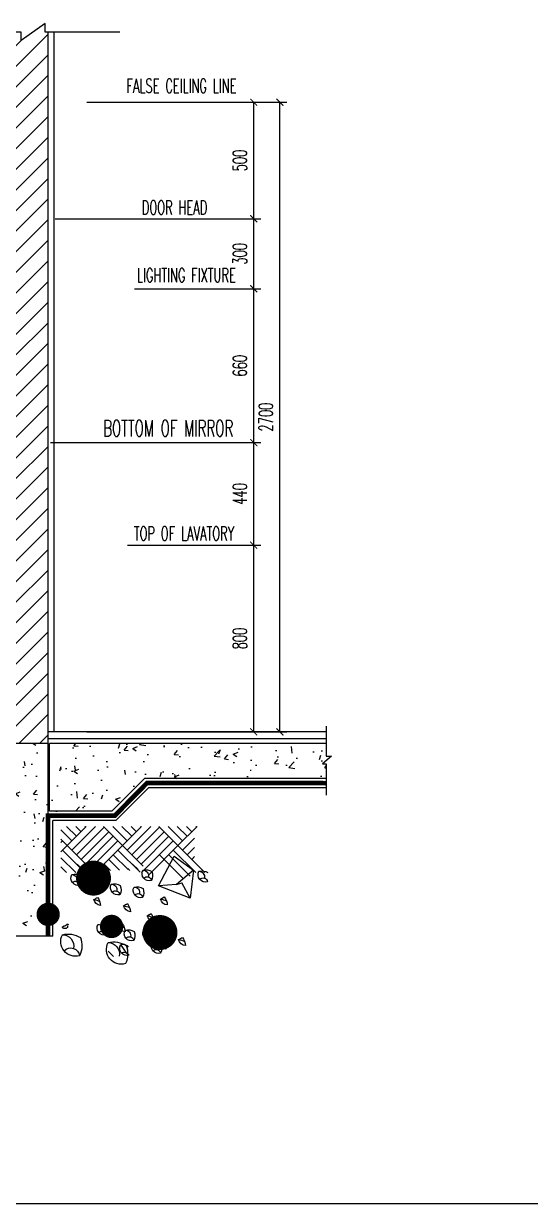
# Model space of a CAD drawing. Extents: x 417682.5 to 417711.4, y 43413.5 to 43433.4.
# Drawn here: x 417686.74 to 417688.92, y 43413.49 to 43418.55 of the extents above; entities that cross this region are included whole.
import ezdxf

# ---------------------------------------------------------------- set-up
doc = ezdxf.new("R2010")
doc.units = 0
doc.header["$MEASUREMENT"] = 0
doc.header["$PDMODE"] = 3
doc.header["$PDSIZE"] = 0.1
doc.linetypes.add('HIDDEN2', pattern=[0.1875, 0.125, -0.0625])
doc.layers.get('0').update_dxf_attribs({"linetype": 'CONTINUOUS'})
doc.layers.get('DEFPOINTS').update_dxf_attribs({"linetype": 'CONTINUOUS'})
for name, color, linetype in [('2', 2, 'CONTINUOUS'), ('A-HATCH', 11, 'CONTINUOUS'), ('Dimout', 4, 'CONTINUOUS'), ('ELE', 3, 'CONTINUOUS'), ('gravel', 11, 'CONTINUOUS'), ('Hatch', 11, 'CONTINUOUS'), ('Plaster', 7, 'CONTINUOUS'), ('TITLE', 6, 'CONTINUOUS'), ('TXT', 2, 'CONTINUOUS'), ('WALL', 6, 'CONTINUOUS'), ('WallPartition', 2, 'CONTINUOUS'), ('Windows', 9, 'CONTINUOUS')]:
    doc.layers.add(name, color=color, linetype=linetype)
doc.styles.add('ROMANS', font='ROMANS.shx', dxfattribs={"width": 0.6})
doc.dimstyles.new('R50', dxfattribs={"dimscale": 0, "dimtxt": 0.06, "dimasz": 0.03, "dimexe": 0.03, "dimexo": 0.03, "dimgap": 0.03, "dimtad": 1, "dimdec": 0, "dimlfac": 1000, "dimzin": 13, "dimdsep": 46, "dimtxsty": 'ROMANS', "dimblk": 'ARCHTICK', "dimcen": 0.09, "dimclrd": 4, "dimclre": 4, "dimclrt": 2, "dimadec": 0, "dimazin": 0, "dimtfac": 1, "dimtdec": 0, "dimtofl": 0, "dimtmove": 2, "dimatfit": 3, "dimldrblk": 'CLOSEDBLANK', "dimfxl": 0, "dimtolj": 1, "dimtzin": 0, "dimarcsym": 0})

# ---------------------------------------------------------------- blocks, each defined once
blk = doc.blocks.new('A$C53BB0ABE')
for p, q in [((0.1286, 0.5089), (0.0467, 0.5908)), ((0.0494, 0.5881), (0.052, 0.5908)), ((0.0692, 0.5683), (0.0916, 0.5908)), ((0.089, 0.5485), (0.1312, 0.5908)), ((0.1088, 0.5287), (0.1708, 0.5908)), ((0.1286, 0.5089), (0.2104, 0.5908)), ((0.3068, 0.4495), (0.188, 0.5683)), ((0.3266, 0.4693), (0.2078, 0.5881)), ((0.3464, 0.4891), (0.2447, 0.5908)), ((0.3662, 0.5089), (0.2843, 0.5908)), ((0.287, 0.5881), (0.2896, 0.5908)), ((0.3068, 0.5683), (0.3292, 0.5908)), ((0.3266, 0.5485), (0.3688, 0.5908)), ((0.3464, 0.5287), (0.4084, 0.5908)), ((0.3662, 0.5089), (0.448, 0.5908)), ((0.5444, 0.4495), (0.4256, 0.5683)), ((0.5642, 0.4693), (0.4454, 0.5881)), ((0.584, 0.4891), (0.4823, 0.5908)), ((0.6038, 0.5089), (0.5219, 0.5908)), ((0.5246, 0.5881), (0.5272, 0.5908)), ((0.5444, 0.5683), (0.5668, 0.5908)), ((0.5642, 0.5485), (0.6064, 0.5908)), ((0.584, 0.5287), (0.6308, 0.5756)), ((0.0126, 0.3929), (0.1286, 0.5089)), ((0.1088, 0.4891), (0.0574, 0.5405)), ((0.2522, 0.3853), (0.1286, 0.5089)), ((0.2844, 0.3927), (0.1484, 0.5287)), ((0.287, 0.4297), (0.1682, 0.5485)), ((0.2775, 0.4202), (0.3662, 0.5089)), ((0.4822, 0.3929), (0.3662, 0.5089)), ((0.5048, 0.4099), (0.386, 0.5287)), ((0.5246, 0.4297), (0.4058, 0.5485)), ((0.4877, 0.3929), (0.6038, 0.5089)), ((0.6038, 0.5089), (0.6308, 0.536)), ((0.6308, 0.4819), (0.6038, 0.5089)), ((0.6308, 0.5215), (0.6236, 0.5287)), ((0.0522, 0.3929), (0.1484, 0.4891)), ((0.089, 0.4693), (0.0574, 0.5009)), ((0.0692, 0.4495), (0.0574, 0.4613)), ((0.0761, 0.3773), (0.1682, 0.4693)), ((0.1077, 0.3692), (0.2078, 0.4693)), ((0.2911, 0.3942), (0.386, 0.4891)), ((0.3425, 0.406), (0.4058, 0.4693)), ((0.5273, 0.3929), (0.6236, 0.4891)), ((0.5669, 0.3929), (0.6308, 0.4568)), ((0.2998, 0.4059), (0.3237, 0.4297)), ((0.335, 0.4014), (0.3435, 0.4099)), ((0.3799, 0.4038), (0.4256, 0.4495)), ((0.4173, 0.4017), (0.4454, 0.4297)), ((0.4547, 0.3995), (0.4652, 0.4099)), ((0.4927, 0.3612), (0.5613, 0.4297)), ((0.6065, 0.3929), (0.6308, 0.4172)), ((0.6038, 0.1716), (0.5993, 0.1716)), ((0.5993, 0.1716), (0.5993, 0.17)), ((0.5993, 0.17), (0.6008, 0.17)), ((0.6008, 0.17), (0.6008, 0.1685)), ((0.6023, 0.1655), (0.6023, 0.1579)), ((0.6023, 0.1579), (0.6054, 0.1564)), ((0.6054, 0.17), (0.6038, 0.1716)), ((0.6069, 0.1685), (0.6054, 0.17)), ((0.6054, 0.1564), (0.6069, 0.1549)), ((0.6084, 0.167), (0.6069, 0.1685)), ((0.6069, 0.1549), (0.6084, 0.1534)), ((0.6099, 0.167), (0.6084, 0.167)), ((0.6084, 0.1534), (0.6175, 0.1534)), ((0.6114, 0.1655), (0.6099, 0.167)), ((0.6129, 0.164), (0.6114, 0.1655)), ((0.616, 0.164), (0.6129, 0.164)), ((0.6175, 0.1625), (0.616, 0.164)), ((0.6205, 0.1625), (0.6175, 0.1625)), ((0.6175, 0.1534), (0.619, 0.1549)), ((0.619, 0.1549), (0.622, 0.1549)), ((0.6205, 0.1609), (0.6205, 0.1625)), ((0.6236, 0.1609), (0.6205, 0.1609)), ((0.622, 0.1564), (0.6236, 0.1579)), ((0.622, 0.1549), (0.622, 0.1564)), ((0.6236, 0.1579), (0.6236, 0.1609)), ((0.1652, 0.1106), (0.1667, 0.1091)), ((0.1667, 0.1091), (0.1758, 0.1091)), ((0.1758, 0.1091), (0.1773, 0.1106)), ((0.1773, 0.1106), (0.1804, 0.1106)), ((0.4049, 0.033), (0.4273, 0.0554))]:
    blk.add_line(p, q)
for points in [[(0.0766, 0.2837), (0.2116, 0.3362), (0.1441, 0.4638), (0.0616, 0.4038), (0.0766, 0.2837), (0.1112, 0.3497)], [(0.1343, 0.3416), (0.2116, 0.3362), (0.1441, 0.4638), (0.0616, 0.4038), (0.1343, 0.3416), (0.1112, 0.3497)]]:
    blk.add_lwpolyline(points)
for centre, radius, start, end in [((0.2666, 0.354), 0.0509, 76.0322, 121.1405), ((0.0263, 0.3493), 0.0509, 76.0322, 121.1405), ((0.0105, 0.3841), 0.0317, 253.7091, 27.4015), ((0.0207, 0.3509), 0.0193, 42.46, 171.8043), ((0.0385, 0.3747), 0.024, 89.5708, 192.7334), ((0.2876, 0.38), 0.0506, 159.5756, 205.1522), ((0.2507, 0.3889), 0.0317, 253.7091, 27.4015), ((0.261, 0.3557), 0.0193, 42.46, 171.8043), ((0.2787, 0.3794), 0.024, 89.5708, 192.7334), ((0.5929, 0.3611), 0.0506, 159.5756, 205.1522), ((0.5718, 0.3352), 0.0509, 76.0322, 121.1405), ((0.556, 0.37), 0.0317, 253.7091, 27.4015), ((0.5662, 0.3369), 0.0193, 42.46, 171.8043), ((0.5839, 0.3606), 0.024, 89.5708, 192.7334), ((0.3258, 0.3075), 0.0506, 159.5756, 205.1522), ((0.3047, 0.2816), 0.0509, 76.0322, 121.1405), ((0.2889, 0.3164), 0.0317, 253.7091, 27.4015), ((0.3168, 0.307), 0.024, 89.5708, 192.7334), ((0.4233, 0.3197), 0.0506, 159.5756, 205.1522), ((0.4022, 0.2938), 0.0509, 76.0322, 121.1405), ((0.3864, 0.3286), 0.0317, 253.7091, 27.4015), ((0.3966, 0.2954), 0.0193, 42.46, 171.8043), ((0.4143, 0.3192), 0.024, 89.5708, 192.7334), ((0.2409, 0.2493), 0.0669, 143.5113, 175.9191), ((0.1707, 0.2874), 0.0336, 275.8828, 346.643), ((0.1707, 0.2874), 0.0336, 275.8828, 346.643), ((0.2198, 0.1738), 0.1071, 98.8765, 112.9463), ((-0.5126, -0.9402), 1.4144, 59.5906, 60.3518), ((0.2991, 0.2833), 0.0193, 42.46, 171.8043), ((0.3991, 0.2205), 0.0669, 143.5113, 175.9191), ((-0.3544, -0.969), 1.4144, 59.5906, 60.3518), ((0.5272, 0.2468), 0.0669, 143.5113, 175.9191), ((0.457, 0.285), 0.0336, 275.8828, 346.643), ((0.457, 0.285), 0.0336, 275.8828, 346.643), ((0.5062, 0.1714), 0.1071, 98.8765, 112.9463), ((-0.2263, -0.9426), 1.4144, 59.5906, 60.3518), ((0.2342, 0.1849), 0.0506, 159.5756, 205.1522), ((0.1973, 0.1938), 0.0317, 253.7091, 27.4015), ((0.2974, 0.1777), 0.0669, 143.5113, 175.9191), ((0.2272, 0.2159), 0.0336, 275.8828, 346.643), ((0.2272, 0.2159), 0.0336, 275.8828, 346.643), ((0.2764, 0.1023), 0.1071, 98.8765, 112.9463), ((-0.4561, -1.0117), 1.4144, 59.5906, 60.3518), ((0.3289, 0.2586), 0.0336, 275.8828, 346.643), ((0.3289, 0.2586), 0.0336, 275.8828, 346.643), ((0.3781, 0.145), 0.1071, 98.8765, 112.9463), ((0.2076, 0.1607), 0.0193, 42.46, 171.8043), ((0.4217, 0.1339), 0.0669, 143.5113, 175.9191), ((0.3515, 0.172), 0.0336, 275.8828, 346.643), ((0.3515, 0.172), 0.0336, 275.8828, 346.643), ((0.4007, 0.0584), 0.1071, 98.8765, 112.9463), ((-0.3318, -1.0556), 1.4144, 59.5906, 60.3518), ((0.4809, 0.1473), 0.0506, 159.5756, 205.1522), ((0.444, 0.1562), 0.0317, 253.7091, 27.4015), ((0.4719, 0.1468), 0.024, 89.5708, 192.7334), ((0.1633, 0.075), 0.0669, 143.5113, 175.9191), ((0.0931, 0.1132), 0.0336, 275.8828, 346.643), ((0.0931, 0.1132), 0.0336, 275.8828, 346.643), ((0.1423, -0.0004), 0.1071, 98.8765, 112.9463), ((-0.5902, -1.1144), 1.4144, 59.5906, 60.3518), ((0.2641, 0.1182), 0.0309, 145.6775, 215.1297), ((0.2643, 0.1135), 0.0339, 70.0639, 139.3275), ((0.2477, 0.1308), 0.0317, 253.7091, 27.4015), ((0.258, 0.0977), 0.0193, 42.46, 171.8043), ((0.2757, 0.1214), 0.024, 89.5708, 192.7334), ((0.364, 0.1228), 0.0506, 159.5756, 205.1522), ((0.343, 0.0969), 0.0509, 76.0322, 121.1405), ((0.3271, 0.1317), 0.0317, 253.7091, 27.4015), ((0.3374, 0.0986), 0.0193, 42.46, 171.8043), ((0.3551, 0.1223), 0.024, 89.5708, 192.7334), ((0.4542, 0.123), 0.0193, 42.46, 171.8043), ((0.6418, 0.0795), 0.1012, 159.5756, 205.1522), ((0.5997, 0.0276), 0.1018, 76.0322, 121.1405), ((0.568, 0.0973), 0.0634, 253.7091, 27.4015), ((0.6239, 0.0785), 0.048, 89.5708, 192.7334), ((0.247, 0.0605), 0.0669, 143.5113, 175.9191), ((0.1768, 0.0987), 0.0336, 275.8828, 346.643), ((0.1768, 0.0987), 0.0336, 275.8828, 346.643), ((0.2259, -0.0149), 0.1071, 98.8765, 112.9463), ((-0.5065, -1.1289), 1.4144, 59.5906, 60.3518), ((0.2488, 0.0686), 0.0506, 159.5756, 205.1522), ((0.2277, 0.0426), 0.0509, 76.0322, 121.1405), ((0.2119, 0.0775), 0.0317, 253.7091, 27.4015), ((0.2221, 0.0443), 0.0193, 42.46, 171.8043), ((0.2398, 0.0681), 0.024, 89.5708, 192.7334), ((0.347, 0.0689), 0.0317, 253.7091, 27.4015), ((0.3603, 0.0256), 0.0257, 64.3681, 149.8962), ((0.3641, 0.0592), 0.0267, 65.5992, 147.4022), ((0.4454, 0.0455), 0.1012, 159.5756, 205.1522), ((0.4033, -0.0063), 0.1018, 76.0322, 121.1405), ((0.5126, -0.0328), 0.1801, 139.7514, 152.5428), ((0.3716, 0.0634), 0.0634, 253.7091, 27.4015), ((0.4275, 0.0445), 0.048, 89.5708, 192.7334), ((0.5884, 0.031), 0.0386, 42.46, 171.8043)]:
    blk.add_arc(centre, radius, start, end)
at = {"layer": 'Hatch'}
for points, const_width in [([(0.4534, 0.3692, 1), (0.5284, 0.3692, 1)], 0.075), ([(0.6603, 0.2138, 1), (0.7103, 0.2138, 1)], 0.05), ([(0.1682, 0.136, 1), (0.2432, 0.136, 1)], 0.075), ([(0.3881, 0.162, 1), (0.4381, 0.162, 1)], 0.05)]:
    blk.add_lwpolyline(points, format="xyb", close=True, dxfattribs=dict(at, const_width=const_width))
blk = doc.blocks.new('_ARCHTICK')
at = {"color": 0, "linetype": 'ByBlock', "const_width": 0.15}
blk.add_lwpolyline([(-0.5, -0.5), (0.5, 0.5)], dxfattribs=at)
blk = doc.blocks.new('*D151')
at = {"layer": 'DEFPOINTS', "color": 0}
for p in [(417687.1585, 43416.3173), (417687.7306, 43416.3173), (417686.9847, 43415.5169)]:
    blk.add_point(p, dxfattribs=at)
at = {"layer": 'Dimout', "color": 4, "lineweight": -2}
for p, q in [((417687.1885, 43416.3173), (417687.7606, 43416.3173)), ((417687.7306, 43415.5169), (417687.7306, 43416.3173)), ((417687.0147, 43415.5169), (417687.7606, 43415.5169))]:
    blk.add_line(p, q, dxfattribs=at)
at = {"layer": 'Dimout', "color": 4, "lineweight": -2, "xscale": 0.03, "yscale": 0.03, "zscale": 0.03}
for p, rotation in [((417687.7306, 43416.3173), 90), ((417687.7306, 43415.5169), 270)]:
    blk.add_blockref('_ARCHTICK', p, dxfattribs=dict(at, rotation=rotation))
at = {"layer": 'Dimout', "color": 2, "insert": (417687.6706, 43415.9171), "char_height": 0.06, "attachment_point": 5, "rotation": 90, "style": 'ROMANS'}
blk.add_mtext('\\A1;800', dxfattribs=at)
blk = doc.blocks.new('_ClosedBlank')
at = {"color": 0, "linetype": 'ByBlock', "lineweight": -2}
for p, q in [((-1, 0.17), (0, 0)), ((-1, 0.17), (-1, -0.17)), ((0, 0), (-1, -0.17))]:
    blk.add_line(p, q, dxfattribs=at)
blk = doc.blocks.new('*D152')
at = {"layer": 'DEFPOINTS', "color": 0}
for p in [(417686.8284, 43416.7573), (417687.7306, 43416.7573), (417687.1585, 43416.3173)]:
    blk.add_point(p, dxfattribs=at)
at = {"layer": 'Dimout', "color": 4, "lineweight": -2}
for p, q in [((417686.8584, 43416.7573), (417687.7606, 43416.7573)), ((417687.7306, 43416.3173), (417687.7306, 43416.7573)), ((417687.1885, 43416.3173), (417687.7606, 43416.3173))]:
    blk.add_line(p, q, dxfattribs=at)
at = {"layer": 'Dimout', "color": 4, "lineweight": -2, "xscale": 0.03, "yscale": 0.03, "zscale": 0.03}
for p, rotation in [((417687.7306, 43416.7573), 90), ((417687.7306, 43416.3173), 270)]:
    blk.add_blockref('_ARCHTICK', p, dxfattribs=dict(at, rotation=rotation))
at = {"layer": 'Dimout', "color": 2, "insert": (417687.6706, 43416.5373), "char_height": 0.06, "attachment_point": 5, "rotation": 90, "style": 'ROMANS'}
blk.add_mtext('\\A1;440', dxfattribs=at)
blk = doc.blocks.new('*D153')
at = {"layer": 'DEFPOINTS', "color": 0}
for p in [(417687.1885, 43417.4169), (417687.7306, 43417.4169), (417686.8284, 43416.7573)]:
    blk.add_point(p, dxfattribs=at)
at = {"layer": 'Dimout', "color": 4, "lineweight": -2}
for p, q in [((417687.2185, 43417.4169), (417687.7606, 43417.4169)), ((417687.7306, 43416.7573), (417687.7306, 43417.4169)), ((417686.8584, 43416.7573), (417687.7606, 43416.7573))]:
    blk.add_line(p, q, dxfattribs=at)
at = {"layer": 'Dimout', "color": 4, "lineweight": -2, "xscale": 0.03, "yscale": 0.03, "zscale": 0.03}
for p, rotation in [((417687.7306, 43417.4169), 90), ((417687.7306, 43416.7573), 270)]:
    blk.add_blockref('_ARCHTICK', p, dxfattribs=dict(at, rotation=rotation))
at = {"layer": 'Dimout', "color": 2, "insert": (417687.6706, 43417.0871), "char_height": 0.06, "attachment_point": 5, "rotation": 90, "style": 'ROMANS'}
blk.add_mtext('\\A1;660', dxfattribs=at)
blk = doc.blocks.new('*D154')
at = {"layer": 'DEFPOINTS', "color": 0}
for p in [(417686.9847, 43418.2169), (417687.7306, 43418.2169), (417687.1885, 43417.717)]:
    blk.add_point(p, dxfattribs=at)
at = {"layer": 'Dimout', "color": 4, "lineweight": -2}
for p, q in [((417687.0147, 43418.2169), (417687.7606, 43418.2169)), ((417687.7306, 43417.717), (417687.7306, 43418.2169)), ((417687.2185, 43417.717), (417687.7606, 43417.717))]:
    blk.add_line(p, q, dxfattribs=at)
at = {"layer": 'Dimout', "color": 4, "lineweight": -2, "xscale": 0.03, "yscale": 0.03, "zscale": 0.03}
for p, rotation in [((417687.7306, 43418.2169), 90), ((417687.7306, 43417.717), 270)]:
    blk.add_blockref('_ARCHTICK', p, dxfattribs=dict(at, rotation=rotation))
at = {"layer": 'Dimout', "color": 2, "insert": (417687.6706, 43417.967), "char_height": 0.06, "attachment_point": 5, "rotation": 90, "style": 'ROMANS'}
blk.add_mtext('\\A1;500', dxfattribs=at)
blk = doc.blocks.new('*D155')
at = {"layer": 'DEFPOINTS', "color": 0}
for p in [(417687.1885, 43418.2169), (417687.8429, 43418.2169), (417687.1885, 43415.5169)]:
    blk.add_point(p, dxfattribs=at)
at = {"layer": 'Dimout', "color": 4, "lineweight": -2}
for p, q in [((417687.2185, 43418.2169), (417687.8729, 43418.2169)), ((417687.8429, 43415.5169), (417687.8429, 43418.2169)), ((417687.2185, 43415.5169), (417687.8729, 43415.5169))]:
    blk.add_line(p, q, dxfattribs=at)
at = {"layer": 'Dimout', "color": 4, "lineweight": -2, "xscale": 0.03, "yscale": 0.03, "zscale": 0.03}
for p, rotation in [((417687.8429, 43418.2169), 90), ((417687.8429, 43415.5169), 270)]:
    blk.add_blockref('_ARCHTICK', p, dxfattribs=dict(at, rotation=rotation))
at = {"layer": 'Dimout', "color": 2, "insert": (417687.7829, 43416.8669), "char_height": 0.06, "attachment_point": 5, "rotation": 90, "style": 'ROMANS'}
blk.add_mtext('\\A1;2700', dxfattribs=at)
blk = doc.blocks.new('*D156')
at = {"layer": '2', "color": 4, "lineweight": -2}
for p, q in [((417686.8785, 43417.717), (417687.7606, 43417.717)), ((417687.7306, 43417.4169), (417687.7306, 43417.717)), ((417687.2185, 43417.4169), (417687.7606, 43417.4169))]:
    blk.add_line(p, q, dxfattribs=at)
at = {"layer": 'DEFPOINTS', "color": 0}
for p in [(417686.8485, 43417.717), (417687.7306, 43417.717), (417687.1885, 43417.4169)]:
    blk.add_point(p, dxfattribs=at)
at = {"layer": '2', "color": 4, "lineweight": -2, "xscale": 0.03, "yscale": 0.03, "zscale": 0.03}
for p, rotation in [((417687.7306, 43417.717), 90), ((417687.7306, 43417.4169), 270)]:
    blk.add_blockref('_ARCHTICK', p, dxfattribs=dict(at, rotation=rotation))
at = {"layer": '2', "color": 2, "insert": (417687.6706, 43417.5669), "char_height": 0.06, "attachment_point": 5, "rotation": 90, "style": 'ROMANS'}
blk.add_mtext('\\A1;300', dxfattribs=at)

msp = doc.modelspace()

# ---------------------------------------------------------------- hatches: boundary and pattern name
at = {"layer": 'A-HATCH'}
h = msp.add_hatch(dxfattribs=at)
h.set_pattern_fill('ANSI31', color=256, scale=0.5, style=0)
h.set_pattern_definition([(45, (-136.89003, -88.17852), (-0.044194173824, 0.044194173824), [])])
h.paths.add_polyline_path([(417685.0985, 43418.5169), (417685.0404, 43418.5169), (417685.0404, 43418.5541), (417684.9485, 43418.4891), (417684.9485, 43415.4619), (417685.0985, 43415.4619)])
h.paths.add_polyline_path([(417686.8485, 43418.5169), (417686.8361, 43418.5169), (417686.8361, 43418.5541), (417686.7332, 43418.4813), (417686.7332, 43418.5169), (417686.6985, 43418.5169), (417686.6985, 43415.4669), (417686.8485, 43415.4669)])
at = {"layer": 'Windows'}
h = msp.add_hatch(dxfattribs=at)
h.set_pattern_fill('AR-CONC', color=256, scale=0.03, style=0)
h.set_pattern_definition([(50, (-136.89003, -88.17852), (0.21517805478, -0.018825640495), [0.0225, -0.2475]), (355, (-136.89003, -88.17852), (-0.04162540008, 0.22565764011), [0.018, -0.198]), (100.4514, (-136.8721, -88.18009), (0.17355281451, 0.20683186262), [0.019122057, -0.2103426336]), (46.1842, (-136.89003, -88.11852), (0.32017231459, -0.0496557043), [0.03375, -0.37125]), (96.6356, (-136.86335, -88.12266), (0.28039881166, 0.29223536127), [0.0286830864, -0.3155139]), (351.1842, (-136.89003, -88.11852), (0.28039858354, 0.29223558028), [0.027, -0.297]), (21, (-136.86003, -88.13352), (0.179072115636, -0.1207856672), [0.0225, -0.2475]), (326, (-136.86003, -88.13352), (0.07299459958, 0.21754501351), [0.018, -0.198]), (71.4514, (-136.8451, -88.14358), (0.25206678857, 0.09675914901), [0.019122057, -0.2103426336]), (37.5, (-136.89003, -88.17852), (0.003647956595, 0.09986815615), [0, -0.1956, 0, -0.201, 0, -0.19875]), (7.5, (-136.89003, -88.17852), (0.078920861233, 0.118323513565), [0, -0.1146, 0, -0.1911, 0, -0.07575]), (327.5, (-136.95693, -88.17852), (0.160146730852, -0.00676646152), [0, -0.075, 0, -0.234, 0, -0.3105]), (317.5, (-136.98693, -88.17852), (0.174955850803, 0.0300314947), [0, -0.0975, 0, -0.1554, 0, -0.2205])])
h.paths.add_polyline_path([(417686.8548, 43415.4669), (417686.8548, 43415.1769), (417687.1224, 43415.1769), (417687.2624, 43415.3169), (417688.0416, 43415.3169), (417688.0416, 43415.3797), (417688.0251, 43415.3797), (417688.0416, 43415.3935), (417688.0416, 43415.4669)])
h.paths.add_polyline_path([(417686.6984, 43414.6413), (417686.8484, 43414.6413), (417686.8484, 43414.7094, -0.995239), (417686.8484, 43414.7594), (417686.8484, 43415.4669), (417686.6985, 43415.4669), (417686.6985, 43415.397), (417686.6984, 43415.397)])
h.paths.add_polyline_path([(417686.6921, 43415.397), (417685.1041, 43415.397), (417685.1041, 43415.1119), (417685.3977, 43415.1119), (417685.5377, 43415.2519), (417686.2584, 43415.2519), (417686.3984, 43415.1119), (417686.6921, 43415.1119)])
h.paths.add_polyline_path([(417684.9485, 43414.9822), (417684.9485, 43414.6413), (417685.0985, 43414.6413), (417685.0985, 43415.4069), (417685.0985, 43415.4619), (417684.9485, 43415.4619)])
h.paths.add_polyline_path([(417684.9433, 43415.1719), (417684.9433, 43415.4619), (417684.3735, 43415.4619), (417684.3735, 43415.3119), (417684.5136, 43415.3119), (417684.6536, 43415.1719)])
h.paths.add_polyline_path([(417684.3735, 43415.3119), (417684.3735, 43415.4619), (417683.8791, 43415.4619), (417683.8791, 43415.4122), (417683.9016, 43415.4122), (417683.8791, 43415.3935), (417683.8791, 43415.3119)])

# ---------------------------------------------------------------- linework, layer by layer
at = {"layer": '2'}
for p, q in [((417686.8485, 43415.4669), (417686.6985, 43415.4669)), ((417686.8484, 43414.6413), (417686.8484, 43415.4669)), ((417688.0416, 43415.4669), (417686.8548, 43415.4669)), ((417686.8548, 43415.1769), (417686.8548, 43415.4669)), ((417687.1224, 43415.1769), (417687.2624, 43415.3169)), ((417688.0416, 43415.3169), (417687.2624, 43415.3169)), ((417687.139, 43415.1369), (417687.279, 43415.2769)), ((417688.0416, 43415.2769), (417687.279, 43415.2769)), ((417687.1224, 43415.1769), (417686.8548, 43415.1769)), ((417686.8684, 43414.6413), (417686.8684, 43415.1369)), ((417687.139, 43415.1369), (417686.8684, 43415.1369)), ((417686.8684, 43414.6413), (417686.6813, 43414.6413))]:
    msp.add_line(p, q, dxfattribs=at)
at = {"layer": 'ELE'}
msp.add_lwpolyline([(417687.1566, 43418.5169), (417686.8361, 43418.5169), (417686.8361, 43418.5541), (417686.7332, 43418.4813), (417686.7332, 43418.5169), (417685.0404, 43418.5169), (417685.0404, 43418.5541), (417684.9374, 43418.4813), (417684.9374, 43418.5169), (417684.784, 43418.5169)], dxfattribs=at)
at = {"layer": 'Plaster'}
for p, q in [((417686.8745, 43415.5169), (417686.8745, 43418.5169)), ((417688.0416, 43415.5169), (417686.8484, 43415.5169)), ((417688.0416, 43415.4869), (417686.8484, 43415.4869))]:
    msp.add_line(p, q, dxfattribs=at)
at = {"layer": 'TITLE'}
msp.add_line((417682.4985, 43413.495), (417710.8235, 43413.495), dxfattribs=at)
at = {"layer": 'WALL'}
msp.add_line((417686.8485, 43415.4669), (417686.8485, 43418.5169), dxfattribs=at)
at = {"layer": 'WallPartition', "linetype": 'HIDDEN2', "const_width": 0.02}
msp.add_lwpolyline([(417688.0416, 43415.297), (417687.2727, 43415.2979), (417687.1339, 43415.157), (417686.8484, 43415.157), (417686.8484, 43414.6413)], dxfattribs=at)
at = {"layer": 'Windows'}
msp.add_lwpolyline([(417688.0416, 43415.5413), (417688.0416, 43415.4122), (417688.0641, 43415.4122), (417688.0251, 43415.3797), (417688.0416, 43415.3797), (417688.0416, 43415.245)], dxfattribs=at)

# ---------------------------------------------------------------- block references
at = {"layer": 'gravel', "xscale": -1}
msp.add_blockref('A$C53BB0ABE', (417687.5339, 43414.5206), dxfattribs=at)

# ---------------------------------------------------------------- texts
at = {"layer": 'TXT', "style": 'ROMANS', "width": 0.6}
for s, height, p in [('FALSE CEILING LINE', 0.06, (417687.1845, 43418.2572)), ('DOOR HEAD', 0.06, (417687.25, 43417.7359)), ('LIGHTING FIXTURE', 0.06, (417687.2293, 43417.445)), ('BOTTOM OF MIRROR', 0.07, (417687.0847, 43416.7841)), ('TOP OF LAVATORY', 0.06, (417687.2161, 43416.3375))]:
    msp.add_text(s, height=height, dxfattribs=at).set_placement(p)

# ---------------------------------------------------------------- dimensions: what is measured, and where the dimension line sits
at = {"layer": '2'}
dim = msp.add_linear_dim(base=(417687.7306, 43417.717), p1=(417687.1885, 43417.4169), p2=(417686.8485, 43417.717), angle=90, dimstyle='R50', override={"dimscale": 1}, dxfattribs=at)
dim.commit()
dim.dimension.update_dxf_attribs({"geometry": '*D156', "text_midpoint": (417687.6706, 43417.5669)})
at = {"layer": 'Dimout'}
for base, p1, p2, picture, middle in [((417687.7306, 43418.2169), (417687.1885, 43417.717), (417686.9847, 43418.2169), '*D154', (417687.6706, 43417.967)), ((417687.8429, 43418.2169), (417687.1885, 43415.5169), (417687.1885, 43418.2169), '*D155', (417687.7829, 43416.8669)), ((417687.7306, 43417.4169), (417686.8284, 43416.7573), (417687.1885, 43417.4169), '*D153', (417687.6706, 43417.0871)), ((417687.7306, 43416.7573), (417687.1585, 43416.3173), (417686.8284, 43416.7573), '*D152', (417687.6706, 43416.5373)), ((417687.7306, 43416.3173), (417686.9847, 43415.5169), (417687.1585, 43416.3173), '*D151', (417687.6706, 43415.9171))]:
    dim = msp.add_linear_dim(base=base, p1=p1, p2=p2, angle=90, dimstyle='R50', override={"dimscale": 1}, dxfattribs=at)
    dim.commit()
    dim.dimension.update_dxf_attribs({"geometry": picture, "text_midpoint": middle})

doc.saveas('drawing.dxf')
